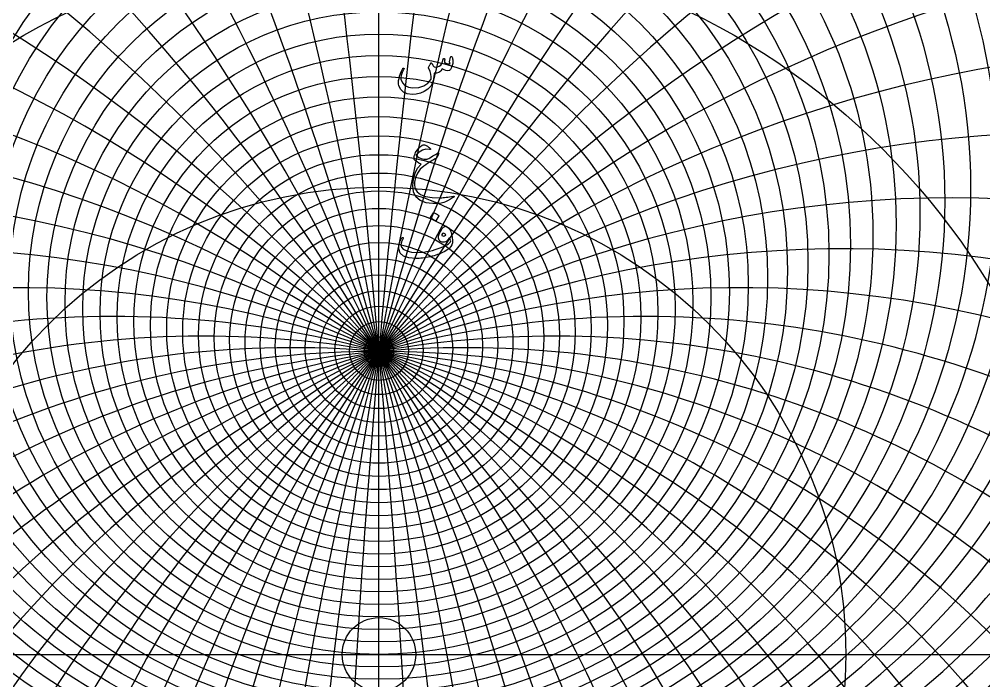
# Model space of a CAD drawing. Header units: millimetres. Extents: x -128 to 128, y -128 to 131.
# Drawn here: x -41.6 to 69.9, y -3 to 73.4 of the extents above; entities that cross this region are included whole.
import ezdxf

# ---------------------------------------------------------------- set-up
doc = ezdxf.new("R2010")
doc.units = ezdxf.units.MM
for name, color, linetype in [('CUT_INNER', 6, 'Continuous'), ('ENGRAVE', 7, 'Continuous'), ('ENGRAVE_FINE', 8, 'Continuous'), ('TEXT', 5, 'Continuous')]:
    doc.layers.add(name, color=color, linetype=linetype)

msp = doc.modelspace()

# ---------------------------------------------------------------- linework, layer by layer
at = {"layer": 'CUT_INNER'}
msp.add_circle((0, 0), 4.25, dxfattribs=at)
at = {"layer": 'ENGRAVE'}
for points in [[(0, -126), (0, 126)], [(-126, 0), (126, 0)]]:
    msp.add_lwpolyline(points, dxfattribs=at)
for centre, radius in [((0, 0), 126), ((0, 49.6626), 59.7897), ((0, 44.3606), 47.2408), ((0, 0), 82.4783), ((0, 40.6174), 36.2949), ((0, 38.0153), 26.4238), ((0, 0), 53.9894), ((0, 36.3018), 17.2602), ((0, 35.3266), 8.5278), ((0, 35.0099), 1.68)]:
    msp.add_circle(centre, radius, dxfattribs=at)
for centre, radius, start, end in [((0, 57.2308), 74.7621, 124.982709, 55.017291), ((0, 68.3283), 93.5444, 168.920146, 11.079854), ((0, 85.4087), 118.7321, 195.781543, 344.218457), ((0, -79.6483), 114.6583, 44, 136), ((0, -79.6483), 114.6583, 44, 136), ((26.2691, 98.0378), 130.7828, 277.703901, 319.259576)]:
    msp.add_arc(centre, radius, start, end, dxfattribs=at)
at = {"layer": 'ENGRAVE_FINE'}
for centre, radius in [((0, 53.868), 68.4111), ((0, 52.3639), 65.4272), ((0, 50.965), 62.5566), ((0, 48.4493), 57.1181), ((0, 47.3181), 54.534), ((0, 46.2632), 52.0306), ((0, 45.2789), 49.6014), ((0, 43.5037), 44.9434), ((0, 42.7044), 42.7044), ((0, 41.959), 40.5193), ((0, 41.2643), 38.3841), ((0, 40.0156), 34.2482), ((0, 39.4566), 32.2407), ((0, 38.9381), 30.2693), ((0, 38.4583), 28.3313), ((0, 37.6076), 24.5443), ((0, 37.2336), 22.6904), ((0, 36.892), 20.8599), ((0, 36.5818), 19.0505), ((0, 36.0511), 15.487), ((0, 35.829), 13.729), ((0, 35.6346), 11.9843), ((0, 35.4673), 10.2512), ((0, 35.2122), 6.8126), ((0, 35.1235), 5.1039), ((0, 35.0603), 3.3999), ((0, 35.0225), 1.6992)]:
    msp.add_circle(centre, radius, dxfattribs=at)
for centre, radius, start, end in [((-1310.5502, -79.6483), 1315.5562, 2.0212045, 8.9718259), ((-1310.5502, -79.6483), 1315.5562, 2.0212045, 8.9718259), ((1310.5502, -79.6483), 1315.5562, 171.0281741, 177.9787955), ((1310.5502, -79.6483), 1315.5562, 171.0281741, 177.9787955), ((0, 55.4866), 71.5188, 104.545134, 75.454866), ((-650.2594, -79.6483), 660.2907, 4.048864, 17.9673063), ((-650.2594, -79.6483), 660.2907, 4.048864, 17.9673063), ((650.2594, -79.6483), 660.2907, 162.0326937, 175.951136), ((650.2594, -79.6483), 660.2907, 162.0326937, 175.951136), ((-427.9105, -79.6483), 443.0056, 6.089508, 27.009963), ((-427.9105, -79.6483), 443.0056, 6.089508, 27.009963), ((427.9105, -79.6483), 443.0056, 152.990037, 173.910492), ((427.9105, -79.6483), 443.0056, 152.990037, 173.910492), ((-315.021, -79.6483), 335.2384, 8.149817, 36.122961), ((-315.021, -79.6483), 335.2384, 8.149817, 36.122961), ((315.021, -79.6483), 335.2384, 143.877039, 171.850183), ((315.021, -79.6483), 335.2384, 143.877039, 171.850183), ((-245.8855, -79.6483), 271.3046, 10.236701, 45.328697), ((-245.8855, -79.6483), 271.3046, 10.236701, 45.328697), ((245.8855, -79.6483), 271.3046, 134.671303, 169.763299), ((245.8855, -79.6483), 271.3046, 134.671303, 169.763299), ((0, 59.1126), 78.1542, 137.236305, 42.763695), ((-198.594, -79.6483), 229.3166, 12.357385, 54.648053), ((-198.594, -79.6483), 229.3166, 12.357385, 54.648053), ((198.594, -79.6483), 229.3166, 125.351947, 167.642615), ((198.594, -79.6483), 229.3166, 125.351947, 167.642615), ((0, 61.1462), 81.7103, 146.875301, 33.124699), ((0, 63.3474), 85.4474, 155.077597, 24.922403), ((-163.749, -79.6483), 199.9006, 14.519498, 64.099169), ((-163.749, -79.6483), 199.9006, 14.519498, 64.099169), ((163.749, -79.6483), 199.9006, 115.900831, 165.480502), ((163.749, -79.6483), 199.9006, 115.900831, 165.480502), ((0, 65.7344), 89.3847, 162.33792, 17.66208), ((-136.6444, -79.6483), 178.3766, 16.731177, 73.695482), ((-136.6444, -79.6483), 178.3766, 16.731177, 73.695482), ((136.6444, -79.6483), 178.3766, 106.304518, 163.268823), ((136.6444, -79.6483), 178.3766, 106.304518, 163.268823), ((-114.6583, -79.6483), 162.1513, 19.001174, 83.442791), ((-114.6583, -79.6483), 162.1513, 19.001174, 83.442791), ((114.6583, -79.6483), 162.1513, 96.557209, 160.998826), ((114.6583, -79.6483), 162.1513, 96.557209, 160.998826), ((0, 71.1533), 97.9522, 174.984773, 5.015227), ((0, 74.2378), 102.6374, 180.637999, 359.362001), ((-96.2097, -79.6483), 149.6758, 21.338982, 93.335063), ((-96.2097, -79.6483), 149.6758, 21.338982, 93.335063), ((96.2097, -79.6483), 149.6758, 86.664937, 158.661018), ((96.2097, -79.6483), 149.6758, 86.664937, 158.661018), ((0, 77.6148), 107.6344, 185.954345, 354.045655), ((-80.2846, -79.6483), 139.9719, 23.754977, 103.34881), ((-80.2846, -79.6483), 139.9719, 23.754977, 103.34881), ((80.2846, -79.6483), 139.9719, 76.65119, 156.245023), ((80.2846, -79.6483), 139.9719, 76.65119, 156.245023), ((0, 81.3231), 112.9835, 190.988412, 349.011588), ((-66.198, -79.6483), 132.396, 26.26058, 110.031808), ((-66.198, -79.6483), 132.396, 26.26058, 110.031808), ((66.198, -79.6483), 132.396, 69.968192, 153.73942), ((66.198, -79.6483), 132.396, 69.968192, 153.73942), ((-53.466, -79.6483), 126.5114, 28.868441, 115.234738), ((-53.466, -79.6483), 126.5114, 28.868441, 115.234738), ((53.466, -79.6483), 126.5114, 64.765262, 151.131559), ((53.466, -79.6483), 126.5114, 64.765262, 151.131559), ((-41.7322, -79.6483), 122.0168, 31.592651, 120.029313), ((-41.7322, -79.6483), 122.0168, 31.592651, 120.029313), ((41.7322, -79.6483), 122.0168, 59.970687, 148.407349), ((41.7322, -79.6483), 122.0168, 59.970687, 148.407349), ((-30.7226, -79.6483), 118.703, 34.448987, 124.46305), ((-30.7226, -79.6483), 118.703, 34.448987, 124.46305), ((30.7226, -79.6483), 118.703, 55.53695, 145.551013), ((30.7226, -79.6483), 118.703, 55.53695, 145.551013), ((-20.2173, -79.6483), 116.4271, 37.455194, 128.578397), ((-20.2173, -79.6483), 116.4271, 37.455194, 128.578397), ((20.2173, -79.6483), 116.4271, 51.421603, 142.544806), ((20.2173, -79.6483), 116.4271, 51.421603, 142.544806), ((-10.0313, -79.6483), 115.0963, 40.631304, 132.41298), ((-10.0313, -79.6483), 115.0963, 40.631304, 132.41298), ((10.0313, -79.6483), 115.0963, 47.58702, 139.368696), ((10.0313, -79.6483), 115.0963, 47.58702, 139.368696)]:
    msp.add_arc(centre, radius, start, end, dxfattribs=at)
at = {"layer": 'TEXT'}
for points in [[(8.2815, 69.0238), (8.2942, 69.0555), (8.3105, 69.0782), (8.3304, 69.0918), (8.354, 69.0963), (8.3844, 69.0927), (8.4103, 69.0818), (8.4316, 69.0637), (8.4484, 69.0383), (8.4897, 68.9476), (8.5192, 68.8351), (8.5368, 68.7008), (8.5427, 68.5447), (8.5269, 68.2898), (8.4792, 68.0476), (8.3998, 67.818), (8.2887, 67.6012), (8.2506, 67.549), (8.2089, 67.5086), (8.1635, 67.4801), (8.1145, 67.4633), (7.9371, 67.4519), (7.7462, 67.4832), (7.5416, 67.5572), (7.3234, 67.6738), (7.1397, 67.422), (6.9224, 67.2546), (6.6715, 67.1716), (6.3871, 67.173), (6.3778, 67.0199), (6.3644, 66.8727), (6.347, 66.7313), (6.3254, 66.5959), (6.2998, 66.4655), (6.2701, 66.3392), (6.2363, 66.2169), (6.1984, 66.0988), (6.1104, 65.8856), (5.9915, 65.6887), (5.8418, 65.5081), (5.6613, 65.3439), (5.239, 65.0627), (4.7921, 64.8649), (4.3208, 64.7506), (3.825, 64.7197), (3.2666, 64.7955), (2.8252, 64.9937), (2.5009, 65.3144), (2.2935, 65.7576), (2.2654, 65.9173), (2.2609, 66.106), (2.2799, 66.3238), (2.3226, 66.5705), (2.3911, 66.8409), (2.4877, 67.1221), (2.6124, 67.4143), (2.7653, 67.7173), (2.7776, 67.7364), (2.7925, 67.75), (2.8102, 67.7581), (2.8306, 67.7609), (2.8511, 67.759), (2.8688, 67.7536), (2.8837, 67.7445), (2.896, 67.7318), (2.9041, 67.7132), (2.9069, 67.6937), (2.9041, 67.6733), (2.896, 67.652), (2.7018, 67.2487), (2.5766, 66.9171), (2.5204, 66.6572), (2.5331, 66.4689), (2.7163, 66.0539), (3.0048, 65.7522), (3.3986, 65.5639), (3.8976, 65.4891), (4.5953, 65.5335), (5.1859, 65.7105), (5.6695, 66.0198), (6.046, 66.4617), (6.0446, 66.7529), (5.997, 67.0605), (5.9031, 67.3843), (5.7629, 67.7246), (5.7452, 67.759), (5.7357, 67.7899), (5.7343, 67.8171), (5.7411, 67.8407), (5.7801, 67.9217), (5.8173, 67.9977), (5.8527, 68.0686), (5.8863, 68.1346), (5.918, 68.1948), (5.948, 68.2481), (5.9761, 68.2946), (6.0024, 68.3342), (6.0174, 68.351), (6.0333, 68.3578), (6.0501, 68.3547), (6.0677, 68.3415), (6.0768, 68.3315), (6.0895, 68.3161), (6.1058, 68.2952), (6.1258, 68.2689), (6.1485, 68.2372), (6.173, 68.2), (6.1993, 68.1573), (6.2274, 68.1092), (6.2846, 68.0167), (6.3327, 67.9496), (6.3717, 67.9078), (6.4016, 67.8915), (6.5903, 67.8756), (6.779, 67.9078), (6.9677, 67.9881), (7.1565, 68.1165), (7.2249, 68.2018), (7.2925, 68.3415), (7.3592, 68.5357), (7.425, 68.7842), (7.4314, 68.8078), (7.4431, 68.8278), (7.4604, 68.8441), (7.4831, 68.8568), (7.5044, 68.865), (7.5248, 68.8677), (7.5443, 68.865), (7.5629, 68.8568), (7.5906, 68.8115), (7.601, 68.7262), (7.5942, 68.601), (7.5702, 68.4359), (7.7167, 68.346), (7.8732, 68.2871), (8.0397, 68.2589), (8.2161, 68.2617), (8.2139, 68.3147), (8.2071, 68.3578), (8.1957, 68.3909), (8.1798, 68.4141), (8.1617, 68.4359), (8.1508, 68.4576), (8.1472, 68.4794), (8.1508, 68.5012)], [(5.0153, 58.8435), (5.1292, 58.8743), (5.253, 58.8725), (5.3868, 58.838), (5.5306, 58.7709), (5.6039, 58.7271), (5.6713, 58.6829), (5.7327, 58.6382), (5.7883, 58.5931), (5.838, 58.5479), (5.8818, 58.5032), (5.9196, 58.459), (5.9516, 58.4152), (5.9729, 58.3726), (5.9643, 58.3463), (5.9258, 58.3363), (5.8573, 58.3427), (5.4231, 58.3717), (5.0208, 58.2773), (4.6502, 58.0596), (4.3113, 57.7185), (4.3018, 57.6962), (4.3022, 57.6731), (4.3127, 57.6491), (4.3331, 57.6241), (4.598, 57.4254), (4.8847, 57.2939), (5.1931, 57.2295), (5.5234, 57.2322), (5.5828, 57.244), (5.6595, 57.2721), (5.7534, 57.3165), (5.8645, 57.3773), (6.0668, 57.5007), (6.2456, 57.6096), (6.4007, 57.7039), (6.5323, 57.7838), (6.6402, 57.8491), (6.7246, 57.8999), (6.7854, 57.9362), (6.8226, 57.958), (6.8757, 57.9748), (6.9042, 57.9598), (6.9083, 57.9131), (6.8879, 57.8346), (6.8094, 57.6286), (6.7409, 57.4753), (6.6824, 57.3746), (6.6339, 57.3265), (6.4844, 57.2555), (6.3263, 57.1732), (6.1596, 57.0795), (5.9843, 56.9745), (5.8003, 56.8582), (5.6078, 56.7305), (5.4066, 56.5914), (5.1968, 56.441), (4.7758, 56.0677), (4.4565, 55.63), (4.2387, 55.1278), (4.1226, 54.5612), (4.1171, 54.2527), (4.1661, 53.966), (4.2696, 53.7011), (4.4274, 53.458), (4.8216, 53.1323), (5.4018, 52.91), (6.168, 52.7911), (7.1202, 52.7757), (7.2674, 52.7848), (7.4259, 52.7975), (7.5958, 52.8138), (7.777, 52.8338), (7.9691, 52.8578), (8.1717, 52.8864), (8.3847, 52.9195), (8.6081, 52.9572), (8.6466, 52.9613), (8.6752, 52.959), (8.6938, 52.9504), (8.7024, 52.9354), (8.6666, 52.8619), (8.5228, 52.7503), (8.271, 52.6006), (7.9113, 52.4128), (7.6926, 52.3098), (7.5012, 52.2332), (7.337, 52.1828), (7.2, 52.1588), (6.6901, 52.1207), (6.2274, 52.1152), (5.8119, 52.1425), (5.4435, 52.2023), (4.7486, 52.4614), (4.2605, 52.8755), (3.9792, 53.4448), (3.9048, 54.1693), (3.9874, 54.93), (4.177, 55.6009), (4.4737, 56.182), (4.8774, 56.6733), (4.6152, 56.7903), (4.402, 56.9092), (4.2378, 57.0299), (4.1226, 57.1523), (4.0913, 57.2018), (4.07, 57.2558), (4.0586, 57.3143), (4.0573, 57.3773), (4.0822, 57.547), (4.1208, 57.7076), (4.1729, 57.8591), (4.2387, 58.0015), (4.4124, 58.2882), (4.5998, 58.5241), (4.8008, 58.7092), (5.0153, 58.8435)], [(6.3254, 51.0158), (6.3345, 51.0248), (6.3472, 51.0303), (6.3635, 51.0321), (6.3835, 51.0303), (6.5245, 50.9731), (6.6575, 50.9033), (6.7822, 50.8207), (6.8988, 50.7254), (6.9101, 50.7109), (6.9151, 50.6964), (6.9138, 50.6819), (6.906, 50.6674), (6.5649, 50.1158), (6.5522, 50.1026), (6.5359, 50.0994), (6.5159, 50.1062), (6.4923, 50.123), (6.4719, 50.1375), (6.4397, 50.1593), (6.3957, 50.1883), (6.3399, 50.2246), (6.2714, 50.2682), (6.1893, 50.319), (6.0936, 50.3771), (5.9843, 50.4424), (5.9698, 50.4533), (5.9625, 50.4641), (5.9625, 50.475), (5.9698, 50.4859)], [(7.6101, 49.4625), (7.7548, 49.473), (7.8986, 49.4172), (8.0415, 49.2951), (8.1835, 49.1069), (8.31, 48.8619), (8.4067, 48.5698), (8.4733, 48.2305), (8.5101, 47.844), (8.5142, 47.7038), (8.5046, 47.5736), (8.4815, 47.4534), (8.4448, 47.3432), (8.315, 47.1232), (8.1218, 46.9131), (7.865, 46.7131), (7.5448, 46.523), (7.364, 46.4348), (7.1773, 46.3515), (6.9848, 46.2733), (6.7863, 46.2), (6.5815, 46.1318), (6.3699, 46.0685), (6.1514, 46.0102), (5.9262, 45.9569), (5.7001, 45.909), (5.4789, 45.8671), (5.2628, 45.831), (5.0516, 45.8008), (4.845, 45.777), (4.6424, 45.76), (4.444, 45.7498), (4.2496, 45.7464), (3.439, 45.8122), (2.8433, 46.024), (2.4628, 46.3819), (2.2972, 46.8859), (2.2922, 47.003), (2.299, 47.1363), (2.3176, 47.286), (2.348, 47.4521), (2.3974, 47.6344), (2.4659, 47.8113), (2.5535, 47.9828), (2.6601, 48.1488), (2.676, 48.1679), (2.6946, 48.1815), (2.7159, 48.1897), (2.7399, 48.1924), (2.7631, 48.1892), (2.7817, 48.1797), (2.7957, 48.1638), (2.8052, 48.1416), (2.8098, 48.1171), (2.8089, 48.0944), (2.8025, 48.0735), (2.7907, 48.0545), (2.5948, 47.6689), (2.5294, 47.3396), (2.5948, 47.0665), (2.7907, 46.8496), (3.223, 46.6237), (3.7651, 46.4904), (4.417, 46.4495), (5.1786, 46.5012), (5.5127, 46.5493), (5.8473, 46.6137), (6.1823, 46.6945), (6.5177, 46.7916), (6.8532, 46.905), (7.1882, 47.0347), (7.5228, 47.1808), (7.8569, 47.3432), (8.0347, 47.4452), (8.169, 47.5555), (8.2597, 47.6739), (8.3069, 47.8004), (8.2815, 47.8875), (8.2415, 47.9674), (8.1871, 48.04), (8.1181, 48.1053), (8.11, 48.1085), (8.1, 48.1035), (8.0882, 48.0903), (8.0746, 48.069), (7.9703, 47.9011), (7.8532, 47.775), (7.7235, 47.6907), (7.581, 47.648), (7.3207, 47.6444), (7.1202, 47.7206), (6.9795, 47.8766), (6.8988, 48.1125), (6.9002, 48.3208), (6.9696, 48.5752), (7.107, 48.876), (7.3125, 49.223), (7.3774, 49.3088), (7.4486, 49.3773), (7.5262, 49.4285), (7.6101, 49.4625)], [(7.6899, 48.4391), (7.7167, 48.4718), (7.7244, 48.5045), (7.7131, 48.5371), (7.6827, 48.5698), (7.5593, 48.6487), (7.4504, 48.6678), (7.356, 48.627), (7.2762, 48.5262), (7.2658, 48.4954), (7.2635, 48.4682), (7.2694, 48.4446), (7.2835, 48.4246), (7.3851, 48.3602), (7.4867, 48.3412), (7.5883, 48.3675), (7.6899, 48.4391)]]:
    msp.add_lwpolyline(points, close=True, dxfattribs=at)

doc.saveas('drawing.dxf')
